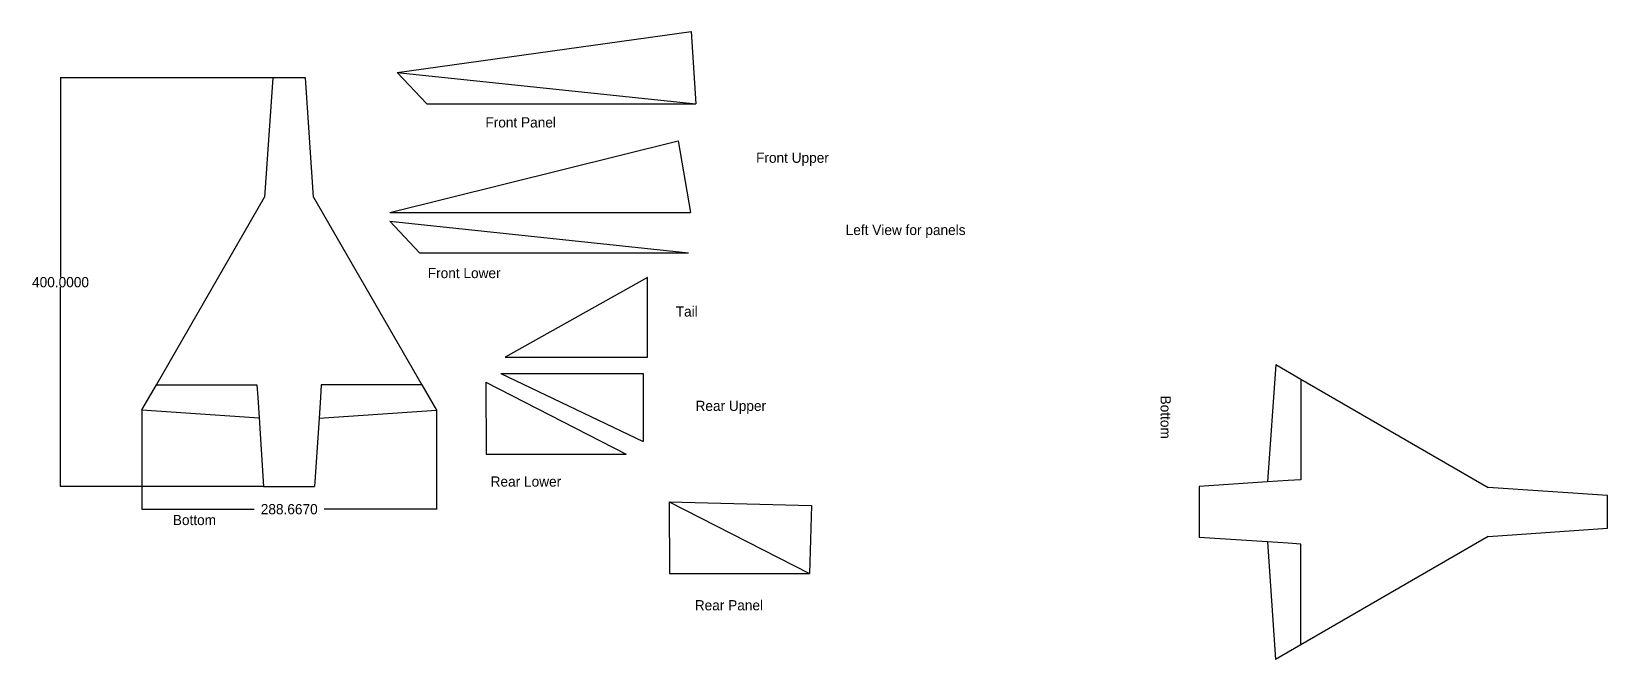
# Model space of a CAD drawing. Extents: x -842 to 702, y -146 to 468.
import ezdxf

# ---------------------------------------------------------------- set-up
doc = ezdxf.new("R2010")
doc.units = 0
doc.header["$MEASUREMENT"] = 0
doc.layers.get('0').update_dxf_attribs({"linetype": 'CONTINUOUS'})
doc.layers.get('DEFPOINTS').update_dxf_attribs({"linetype": 'CONTINUOUS'})
doc.layers.add('FIRST_CUT', color=1, linetype='CONTINUOUS')
doc.layers.add('LEFTREARLOWER-A', color=3, linetype='CONTINUOUS')
doc.dimstyles.get("Standard").update_dxf_attribs({"dimtxt": 0.18, "dimasz": 0.18, "dimexe": 0.18, "dimexo": 0.0625, "dimgap": 0.09, "dimtad": 0, "dimtih": 1, "dimtoh": 1, "dimdec": 4, "dimzin": 0, "dimtxsty": 'STANDARD', "dimcen": 0.09, "dimazin": 3, "dimtfac": 1, "dimtdec": 4, "dimtofl": 0, "dimtmove": 0, "dimatfit": 3, "dimtolj": 1, "dimtzin": 0})

# ---------------------------------------------------------------- blocks, each defined once
blk = doc.blocks.new('*D1')
at = {"layer": 'DEFPOINTS', "color": 0}
for p in [(-733.8, 97.9), (-445.2, 97.6), (-445.2, 0.6)]:
    blk.add_point(p, dxfattribs=at)
at = {"layer": 'LEFTREARLOWER-A', "color": 0, "linetype": 'BYBLOCK'}
for p, q in [((-733.8, 97.9), (-733.8, 0.4)), ((-445.2, 97.5), (-445.2, 0.4)), ((-733.6, 0.6), (-623.8, 0.6)), ((-445.3, 0.6), (-555.2, 0.6))]:
    blk.add_line(p, q, dxfattribs=at)
at = {"layer": 'LEFTREARLOWER-A', "color": 0}
for points in [[(-733.6, 0.6), (-733.6, 0.6), (-733.8, 0.6)], [(-445.3, 0.6), (-445.3, 0.6), (-445.2, 0.6)]]:
    blk.add_solid(points, dxfattribs=at)
at = {"layer": 'LEFTREARLOWER-A', "color": 0, "linetype": 'BYBLOCK', "insert": (-589.5, 0.6), "char_height": 10, "attachment_point": 5}
blk.add_mtext('\\A1;288.6670', dxfattribs=at)
blk = doc.blocks.new('*D2')
at = {"layer": 'DEFPOINTS', "color": 0}
for p in [(-605.6, 422.9), (-813.6, 22.9), (-614.6, 22.9)]:
    blk.add_point(p, dxfattribs=at)
at = {"layer": 'LEFTREARLOWER-A', "color": 0, "linetype": 'BYBLOCK'}
for p, q in [((-605.7, 422.9), (-813.8, 422.9)), ((-813.6, 422.8), (-813.6, 228)), ((-813.6, 23.1), (-813.6, 217.9)), ((-614.7, 22.9), (-813.8, 22.9))]:
    blk.add_line(p, q, dxfattribs=at)
at = {"layer": 'LEFTREARLOWER-A', "color": 0}
for points in [[(-813.6, 422.8), (-813.6, 422.8), (-813.6, 422.9)], [(-813.6, 23.1), (-813.6, 23.1), (-813.6, 22.9)]]:
    blk.add_solid(points, dxfattribs=at)
at = {"layer": 'LEFTREARLOWER-A', "color": 0, "linetype": 'BYBLOCK', "insert": (-813.6, 222.9), "char_height": 10, "attachment_point": 5}
blk.add_mtext('\\A1;400.0000', dxfattribs=at)

msp = doc.modelspace()

# ---------------------------------------------------------------- linework, layer by layer
for p, q in [((-483.81261, 428.2835), (-195.74517, 468.36628)), ((-195.74517, 468.36628), (-191.08826, 397.51693)), ((-605.60146, 422.94167), (-613.59157, 306.19719)), ((-573.60146, 422.94167), (-605.60146, 422.94167)), ((-565.61134, 306.19719), (-573.60146, 422.94167)), ((-483.81261, 428.2835), (-191.08826, 397.51693)), ((-483.81261, 428.2835), (-454.7035, 397.44247)), ((-454.7035, 397.44247), (-337.68592, 397.47553)), ((-337.68592, 397.47553), (-191.08826, 397.51693)), ((-490.81626, 291.24814), (-208.51668, 361.22258)), ((-208.51668, 361.22258), (-196.4795, 291.24814)), ((-719.68287, 122.44167), (-613.59157, 306.19719)), ((-565.61134, 306.19719), (-459.52004, 122.44167)), ((-491.08416, 282.59955), (-198.36852, 251.7503)), ((-491.08416, 282.59955), (-461.98377, 251.7503)), ((-490.81626, 291.24814), (-196.4795, 291.24814)), ((-461.98377, 251.7503), (-344.96618, 251.7503)), ((-344.96618, 251.7503), (-198.36852, 251.7503)), ((-238.46867, 227.52498), (-377.79577, 149.52498)), ((-238.46867, 149.52498), (-238.46867, 227.52498)), ((-377.79577, 149.52498), (-238.46867, 149.52498)), ((377.13186, 142.16817), (369.1706, 27.34567)), ((377.13186, 142.16817), (401.63186, 128.02308)), ((-396.83475, 124.88472), (-259.34779, 54.58871)), ((-396.83475, 124.88472), (-396.64309, 54.58871)), ((-382.09397, 133.55157), (-242.76687, 133.55157)), ((-382.09397, 133.55157), (-242.76687, 66.97717)), ((-242.76687, 133.55157), (-242.76687, 66.97717)), ((401.63186, 128.02308), (401.63186, 29.47817)), ((401.63186, 128.02308), (585.38738, 21.93179)), ((-733.82795, 97.94167), (-719.68287, 122.44167)), ((-719.68287, 122.44167), (-621.13795, 122.44167)), ((-621.13795, 122.44167), (-620.31678, 109.94167)), ((-620.31678, 109.94167), (-619.00546, 89.98041)), ((-558.88613, 109.94167), (-560.20263, 89.90159)), ((-558.06496, 122.44167), (-558.88613, 109.94167)), ((-459.52004, 122.44167), (-558.06496, 122.44167)), ((-459.52004, 122.44167), (-445.16097, 97.57103)), ((-733.82795, 97.94167), (-619.00546, 89.98041)), ((-560.20263, 89.90159), (-445.16097, 97.57103)), ((-619.00546, 89.98041), (-614.60146, 22.94167)), ((-560.20263, 89.90159), (-564.60146, 22.94167)), ((-396.64309, 54.58871), (-359.06226, 54.58871)), ((-359.06226, 54.58871), (-346.53532, 54.58871)), ((-346.53532, 54.58871), (-326.53103, 54.58871)), ((-326.53103, 54.58871), (-259.34779, 54.58871)), ((-614.60146, 22.94167), (-564.60146, 22.94167)), ((369.1706, 27.34567), (302.13186, 22.94167)), ((302.13186, 22.94167), (302.13186, -27.05833)), ((389.13186, 28.657), (369.1706, 27.34567)), ((401.63186, 29.47817), (389.13186, 28.657)), ((702.13186, 13.94167), (585.38738, 21.93179)), ((-217.18393, 7.96911), (-216.99228, -62.3269)), ((-217.18393, 7.96911), (-77.90719, 4.22339)), ((-77.90719, 4.22339), (-79.697, -62.32694)), ((702.13186, -18.05833), (702.13186, 13.94167)), ((369.09178, -31.45716), (302.13186, -27.05833)), ((585.38738, -26.04845), (401.63186, -132.13975)), ((585.38738, -26.04845), (702.13186, -18.05833)), ((389.13186, -32.77366), (369.09178, -31.45716)), ((369.09178, -31.45716), (376.76122, -146.49881)), ((401.63186, -33.59483), (389.13186, -32.77366)), ((401.63186, -132.13975), (401.63186, -33.59483)), ((-216.99228, -62.3269), (-179.41145, -62.3269)), ((-179.41145, -62.3269), (-166.8845, -62.3269)), ((-166.8845, -62.3269), (-146.88022, -62.3269)), ((-146.88022, -62.3269), (-79.69698, -62.3269)), ((401.63186, -132.13975), (376.76122, -146.49881))]:
    msp.add_line(p, q)
at = {"layer": 'FIRST_CUT'}
for p, q in [((-483.81261, 428.2835), (-191.08826, 397.51693)), ((-217.18393, 7.96911), (-79.69698, -62.3269))]:
    msp.add_line(p, q, dxfattribs=at)

# ---------------------------------------------------------------- texts
at = {"linetype": 'BYBLOCK'}
for s, p in [('Front Panel', (-397.31685, 374.42167)), ('Front Upper', (-132.10296, 339.81118)), ('Left View for panels', (-44.27367, 269.09149)), ('Front Lower', (-453.76346, 226.88781)), ('Tail', (-210.80712, 189.24668)), ('Rear Upper', (-191.41624, 96.85484)), ('Rear Lower', (-392.1689, 22.71323)), ('Bottom', (-703.56365, -14.92789)), ('Rear Panel', (-192.14555, -98.38198))]:
    msp.add_text(s, height=10, dxfattribs=at).set_placement(p)
msp.add_text('Bottom', height=10, rotation=270, dxfattribs=at).set_placement((264.2623, 111.90386))

# ---------------------------------------------------------------- dimensions: what is measured, and where the dimension line sits
at = {"layer": 'LEFTREARLOWER-A', "linetype": 'BYBLOCK'}
dim = msp.add_linear_dim(base=(-813.61923, 22.94167), p1=(-605.60146, 422.94167), p2=(-614.60146, 22.94167), angle=90, dimstyle='STANDARD', override={"dimtxt": 10, "dimtmove": 2}, dxfattribs=at)
dim.commit()
dim.dimension.update_dxf_attribs({"geometry": '*D2', "text_midpoint": (-813.61923, 222.94167)})
dim = msp.add_linear_dim(base=(-445.16097, 0.61375), p1=(-733.82795, 97.94167), p2=(-445.16097, 97.57103), dimstyle='STANDARD', override={"dimtxt": 10, "dimtmove": 2}, dxfattribs=at)
dim.commit()
dim.dimension.update_dxf_attribs({"geometry": '*D1', "text_midpoint": (-589.49446, 0.61375)})

doc.saveas('drawing.dxf')
